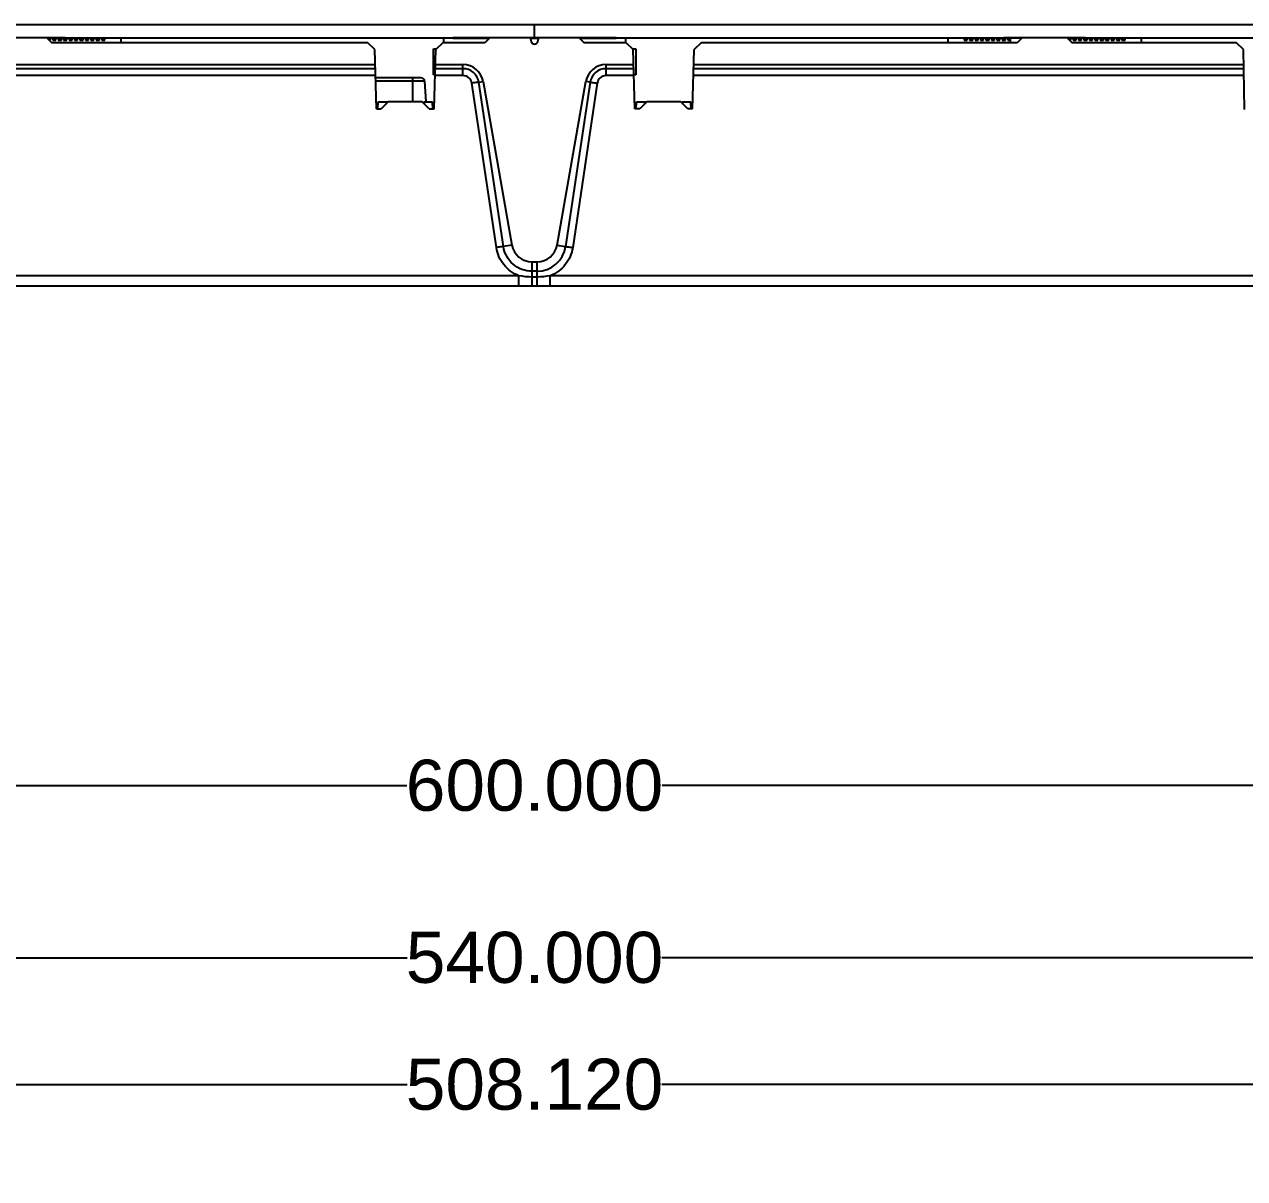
# Model space of a CAD drawing. Header units: millimetres. Extents: x 562 to 17351, y 2396 to 6995.
# Drawn here: x 1781 to 1960.4, y 3830.4 to 4000 of the extents above; entities that cross this region are included whole.
import ezdxf

# ---------------------------------------------------------------- set-up
doc = ezdxf.new("R2010")
doc.units = ezdxf.units.MM
doc.layers.add('02___PRT_ALL_AXES', color=7, linetype='Continuous')
doc.layers.add('DIM', color=4, linetype='Continuous')
doc.styles.get("Standard").update_dxf_attribs({"font": 'arial.ttf'})
doc.dimstyles.new('03', dxfattribs={"dimscale": 3, "dimtxt": 2.5, "dimasz": 2.5, "dimexe": 0.125, "dimexo": 0.0625, "dimgap": 0.09, "dimtad": 0, "dimdec": 3, "dimzin": 4, "dimdsep": 46, "dimtxsty": 'Standard', "dimblk": 'CLOSED', "dimcen": 0.09, "dimclrd": 2, "dimclre": 2, "dimclrt": 4, "dimazin": 1, "dimtp": 0.01, "dimtm": 0.01, "dimtfac": 1, "dimtdec": 3, "dimtofl": 0, "dimtmove": 0, "dimatfit": 3, "dimldrblk": 'CLOSED', "dimfxl": 1, "dimtolj": 1, "dimtzin": 4, "dimarcsym": 0})

# ---------------------------------------------------------------- blocks, each defined once
blk = doc.blocks.new('_CLOSED')
at = {"color": 0, "linetype": 'ByBlock'}
for p, q in [((0, 0), (-1, 0.167)), ((-1, 0.167), (-1, -0.167)), ((-1, -0.167), (0, 0)), ((-1, 0), (0, 0))]:
    blk.add_line(p, q, dxfattribs=at)
blk = doc.blocks.new('*D99')
at = {"layer": 'Defpoints', "color": 0, "transparency": 16777216}
for p in [(1556.03, 3888.16), (1556.03, 3830.36), (2156.03, 3830.36)]:
    blk.add_point(p, dxfattribs=at)
at = {"layer": 'DIM', "color": 2, "lineweight": -2, "transparency": 16777216}
for p, q in [((1556.03, 3830.55), (1556.03, 3888.54)), ((1563.53, 3888.16), (1837.27, 3888.16)), ((2148.53, 3888.16), (1874.79, 3888.16)), ((2156.03, 3830.55), (2156.03, 3888.54))]:
    blk.add_line(p, q, dxfattribs=at)
at = {"layer": 'DIM', "color": 2, "lineweight": -2, "transparency": 16777216, "xscale": 7.5, "yscale": 7.5, "zscale": 7.5, "rotation": 180}
blk.add_blockref('_CLOSED', (1556.03, 3888.16), dxfattribs=at)
at = {"layer": 'DIM', "color": 2, "lineweight": -2, "transparency": 16777216, "xscale": 7.5, "yscale": 7.5, "zscale": 7.5}
blk.add_blockref('_CLOSED', (2156.03, 3888.16), dxfattribs=at)
at = {"layer": 'DIM', "color": 4, "transparency": 16777216, "insert": (1856.03, 3888.16), "char_height": 7.5, "attachment_point": 5}
blk.add_mtext('\\A1;600.000', dxfattribs=at)
blk = doc.blocks.new('*D101')
at = {"layer": 'Defpoints', "color": 0, "transparency": 16777216}
for p in [(1586.03, 3862.87), (1586.03, 3810.36), (2126.03, 3810.36)]:
    blk.add_point(p, dxfattribs=at)
at = {"layer": 'DIM', "color": 2, "lineweight": -2, "transparency": 16777216}
for p, q in [((1586.03, 3810.55), (1586.03, 3863.24)), ((1593.53, 3862.87), (1837.29, 3862.87)), ((2118.53, 3862.87), (1874.77, 3862.87)), ((2126.03, 3810.55), (2126.03, 3863.24))]:
    blk.add_line(p, q, dxfattribs=at)
at = {"layer": 'DIM', "color": 2, "lineweight": -2, "transparency": 16777216, "xscale": 7.5, "yscale": 7.5, "zscale": 7.5, "rotation": 180}
blk.add_blockref('_CLOSED', (1586.03, 3862.87), dxfattribs=at)
at = {"layer": 'DIM', "color": 2, "lineweight": -2, "transparency": 16777216, "xscale": 7.5, "yscale": 7.5, "zscale": 7.5}
blk.add_blockref('_CLOSED', (2126.03, 3862.87), dxfattribs=at)
at = {"layer": 'DIM', "color": 4, "transparency": 16777216, "insert": (1856.03, 3862.87), "char_height": 7.5, "attachment_point": 5}
blk.add_mtext('\\A1;540.000', dxfattribs=at)
blk = doc.blocks.new('*D102')
at = {"layer": 'Defpoints', "color": 0, "transparency": 16777216}
for p in [(2110.09, 3844.23), (1601.97, 3810.36), (2110.09, 3810.36)]:
    blk.add_point(p, dxfattribs=at)
at = {"layer": 'DIM', "color": 2, "lineweight": -2, "transparency": 16777216}
for p, q in [((1601.97, 3810.55), (1601.97, 3844.6)), ((2110.09, 3810.55), (2110.09, 3844.6)), ((1609.47, 3844.23), (1837.29, 3844.23)), ((2102.59, 3844.23), (1874.77, 3844.23))]:
    blk.add_line(p, q, dxfattribs=at)
at = {"layer": 'DIM', "color": 2, "lineweight": -2, "transparency": 16777216, "xscale": 7.5, "yscale": 7.5, "zscale": 7.5, "rotation": 180}
blk.add_blockref('_CLOSED', (1601.97, 3844.23), dxfattribs=at)
at = {"layer": 'DIM', "color": 2, "lineweight": -2, "transparency": 16777216, "xscale": 7.5, "yscale": 7.5, "zscale": 7.5}
blk.add_blockref('_CLOSED', (2110.09, 3844.23), dxfattribs=at)
at = {"layer": 'DIM', "color": 4, "transparency": 16777216, "insert": (1856.03, 3844.23), "char_height": 7.5, "attachment_point": 5}
blk.add_mtext('\\A1;508.120', dxfattribs=at)

msp = doc.modelspace()

# ---------------------------------------------------------------- linework, layer by layer
at = {"color": 7, "linetype": 'Continuous'}
for p, q in [((1556.0301, 4000.0271), (2156.0301, 4000.0271)), ((1775.0301, 3998.1271), (1787.0301, 3998.1271)), ((1784.2801, 3998.1271), (1785.0801, 3997.3271)), ((1844.025, 3998.0271), (1784.3801, 3998.0271)), ((1784.7501, 3997.7771), (1784.7501, 3998.0271)), ((1784.9601, 3998.0271), (1784.8601, 3997.9271)), ((1784.8601, 3997.7271), (1784.8601, 3997.9271)), ((1785.0301, 3998.0271), (1785.0301, 3998.1271)), ((1831.5261, 3997.3271), (1785.0801, 3997.3271)), ((1785.2001, 3997.9271), (1785.1001, 3998.0271)), ((1785.2001, 3997.9271), (1785.2001, 3997.7271)), ((1785.2001, 3997.7271), (1785.6601, 3997.7271)), ((1785.3101, 3998.0271), (1785.3101, 3997.7271)), ((1785.3101, 3997.7771), (1785.5501, 3997.7771)), ((1785.5501, 3997.7271), (1785.5501, 3998.0271)), ((1785.7601, 3998.0271), (1785.6601, 3997.9271)), ((1785.6601, 3997.7271), (1785.6601, 3997.9271)), ((1786.0001, 3997.9271), (1785.9001, 3998.0271)), ((1786.0001, 3997.9271), (1786.0001, 3997.7271)), ((1786.0001, 3997.7271), (1786.4601, 3997.7271)), ((1786.1101, 3998.0271), (1786.1101, 3997.7271)), ((1786.1101, 3997.7771), (1786.3501, 3997.7771)), ((1786.3501, 3997.7271), (1786.3501, 3998.0271)), ((1786.5601, 3998.0271), (1786.4601, 3997.9271)), ((1786.4601, 3997.7271), (1786.4601, 3997.9271)), ((1786.8001, 3997.9271), (1786.7001, 3998.0271)), ((1786.8001, 3997.9271), (1786.8001, 3997.7271)), ((1786.8001, 3997.7271), (1787.2601, 3997.7271)), ((1786.9101, 3998.0271), (1786.9101, 3997.7271)), ((1786.9101, 3997.7771), (1787.1501, 3997.7771)), ((1787.0301, 3998.0271), (1787.0301, 3998.1271)), ((1787.1501, 3997.7271), (1787.1501, 3998.0271)), ((1787.3601, 3998.0271), (1787.2601, 3997.9271)), ((1787.2601, 3997.7271), (1787.2601, 3997.9271)), ((1787.6001, 3997.9271), (1787.5001, 3998.0271)), ((1787.6001, 3997.9271), (1787.6001, 3997.7271)), ((1787.6001, 3997.7271), (1788.0601, 3997.7271)), ((1787.7101, 3998.0271), (1787.7101, 3997.7271)), ((1787.7101, 3997.7771), (1787.9501, 3997.7771)), ((1787.9501, 3997.7271), (1787.9501, 3998.0271)), ((1788.1601, 3998.0271), (1788.0601, 3997.9271)), ((1788.0601, 3997.7271), (1788.0601, 3997.9271)), ((1788.4001, 3997.9271), (1788.3001, 3998.0271)), ((1788.4001, 3997.9271), (1788.4001, 3997.7271)), ((1788.4001, 3997.7271), (1788.8601, 3997.7271)), ((1788.5101, 3998.0271), (1788.5101, 3997.7271)), ((1788.5101, 3997.7771), (1788.7501, 3997.7771)), ((1788.7501, 3997.7271), (1788.7501, 3998.0271)), ((1788.9601, 3998.0271), (1788.8601, 3997.9271)), ((1788.8601, 3997.7271), (1788.8601, 3997.9271)), ((1789.2001, 3997.9271), (1789.1001, 3998.0271)), ((1789.2001, 3997.9271), (1789.2001, 3997.7271)), ((1789.2001, 3997.7271), (1789.6601, 3997.7271)), ((1789.3101, 3998.0271), (1789.3101, 3997.7271)), ((1789.3101, 3997.7771), (1789.5501, 3997.7771)), ((1789.5501, 3997.7271), (1789.5501, 3998.0271)), ((1789.7601, 3998.0271), (1789.6601, 3997.9271)), ((1789.6601, 3997.7271), (1789.6601, 3997.9271)), ((1790.0001, 3997.9271), (1789.9001, 3998.0271)), ((1790.0001, 3997.9271), (1790.0001, 3997.7271)), ((1790.0001, 3997.7271), (1790.4601, 3997.7271)), ((1790.1101, 3998.0271), (1790.1101, 3997.7271)), ((1790.1101, 3997.7771), (1790.3501, 3997.7771)), ((1790.3501, 3997.7271), (1790.3501, 3998.0271)), ((1790.5601, 3998.0271), (1790.4601, 3997.9271)), ((1790.4601, 3997.7271), (1790.4601, 3997.9271)), ((1790.8001, 3997.9271), (1790.7001, 3998.0271)), ((1790.8001, 3997.9271), (1790.8001, 3997.7271)), ((1790.8001, 3997.7271), (1791.2601, 3997.7271)), ((1790.9101, 3998.0271), (1790.9101, 3997.7271)), ((1790.9101, 3997.7771), (1791.1501, 3997.7771)), ((1791.1501, 3997.7271), (1791.1501, 3998.0271)), ((1791.3601, 3998.0271), (1791.2601, 3997.9271)), ((1791.2601, 3997.7271), (1791.2601, 3997.9271)), ((1791.6001, 3997.9271), (1791.5001, 3998.0271)), ((1791.6001, 3997.9271), (1791.6001, 3997.7271)), ((1791.6001, 3997.7271), (1792.0601, 3997.7271)), ((1791.7101, 3998.0271), (1791.7101, 3997.7271)), ((1791.7101, 3997.7771), (1791.9501, 3997.7771)), ((1791.9501, 3997.7271), (1791.9501, 3998.0271)), ((1792.1601, 3998.0271), (1792.0601, 3997.9271)), ((1792.0601, 3997.7271), (1792.0601, 3997.9271)), ((1792.4001, 3997.9271), (1792.3001, 3998.0271)), ((1792.4001, 3997.9271), (1792.4001, 3997.7271)), ((1792.4001, 3997.7271), (1792.8601, 3997.7271)), ((1792.5101, 3998.0271), (1792.5101, 3997.7271)), ((1792.5101, 3997.7771), (1792.7501, 3997.7771)), ((1792.7501, 3997.7271), (1792.7501, 3998.0271)), ((1792.9601, 3998.0271), (1792.8601, 3997.9271)), ((1792.8601, 3997.7271), (1792.8601, 3997.9271)), ((1795.2001, 3998.0271), (1795.2001, 3997.3271)), ((1832.5523, 3996.3274), (1831.5261, 3997.3271)), ((1842.5341, 3997.3271), (1841.508, 3996.3274)), ((1848.7301, 3997.3271), (1842.5341, 3997.3271)), ((1849.5301, 3998.1271), (1848.7301, 3997.3271)), ((1862.5301, 3998.1271), (1863.3301, 3997.3271)), ((1869.5261, 3997.3271), (1863.3301, 3997.3271)), ((1927.6801, 3998.0271), (1868.0353, 3998.0271)), ((1870.5523, 3996.3274), (1869.5261, 3997.3271)), ((1880.5341, 3997.3271), (1879.508, 3996.3274)), ((1926.9801, 3997.3271), (1880.5341, 3997.3271)), ((1916.8601, 3997.3271), (1916.8601, 3998.0271)), ((1919.2001, 3997.9271), (1919.1001, 3998.0271)), ((1919.2001, 3997.9271), (1919.2001, 3997.7271)), ((1919.2001, 3997.7271), (1919.6601, 3997.7271)), ((1919.3101, 3998.0271), (1919.3101, 3997.7271)), ((1919.3101, 3997.7771), (1919.5501, 3997.7771)), ((1919.5501, 3997.7271), (1919.5501, 3998.0271)), ((1919.7601, 3998.0271), (1919.6601, 3997.9271)), ((1919.6601, 3997.7271), (1919.6601, 3997.9271)), ((1920.0001, 3997.9271), (1919.9001, 3998.0271)), ((1920.0001, 3997.9271), (1920.0001, 3997.7271)), ((1920.0001, 3997.7271), (1920.4601, 3997.7271)), ((1920.1101, 3998.0271), (1920.1101, 3997.7271)), ((1920.1101, 3997.7771), (1920.3501, 3997.7771)), ((1920.3501, 3997.7271), (1920.3501, 3998.0271)), ((1920.5601, 3998.0271), (1920.4601, 3997.9271)), ((1920.4601, 3997.7271), (1920.4601, 3997.9271)), ((1920.8001, 3997.9271), (1920.7001, 3998.0271)), ((1920.8001, 3997.9271), (1920.8001, 3997.7271)), ((1920.8001, 3997.7271), (1921.2601, 3997.7271)), ((1920.9101, 3998.0271), (1920.9101, 3997.7271)), ((1920.9101, 3997.7771), (1921.1501, 3997.7771)), ((1921.1501, 3997.7271), (1921.1501, 3998.0271)), ((1921.3601, 3998.0271), (1921.2601, 3997.9271)), ((1921.2601, 3997.7271), (1921.2601, 3997.9271)), ((1921.6001, 3997.9271), (1921.5001, 3998.0271)), ((1921.6001, 3997.9271), (1921.6001, 3997.7271)), ((1921.6001, 3997.7271), (1922.0601, 3997.7271)), ((1921.7101, 3998.0271), (1921.7101, 3997.7271)), ((1921.7101, 3997.7771), (1921.9501, 3997.7771)), ((1921.9501, 3997.7271), (1921.9501, 3998.0271)), ((1922.1601, 3998.0271), (1922.0601, 3997.9271)), ((1922.0601, 3997.7271), (1922.0601, 3997.9271)), ((1922.4001, 3997.9271), (1922.3001, 3998.0271)), ((1922.4001, 3997.9271), (1922.4001, 3997.7271)), ((1922.4001, 3997.7271), (1922.8601, 3997.7271)), ((1922.5101, 3998.0271), (1922.5101, 3997.7271)), ((1922.5101, 3997.7771), (1922.7501, 3997.7771)), ((1922.7501, 3997.7271), (1922.7501, 3998.0271)), ((1922.9601, 3998.0271), (1922.8601, 3997.9271)), ((1922.8601, 3997.7271), (1922.8601, 3997.9271)), ((1923.2001, 3997.9271), (1923.1001, 3998.0271)), ((1923.2001, 3997.9271), (1923.2001, 3997.7271)), ((1923.2001, 3997.7271), (1923.6601, 3997.7271)), ((1923.3101, 3998.0271), (1923.3101, 3997.7271)), ((1923.3101, 3997.7771), (1923.5501, 3997.7771)), ((1923.5501, 3997.7271), (1923.5501, 3998.0271)), ((1923.7601, 3998.0271), (1923.6601, 3997.9271)), ((1923.6601, 3997.7271), (1923.6601, 3997.9271)), ((1924.0001, 3997.9271), (1923.9001, 3998.0271)), ((1924.0001, 3997.9271), (1924.0001, 3997.7271)), ((1924.0001, 3997.7271), (1924.4601, 3997.7271)), ((1924.1101, 3998.0271), (1924.1101, 3997.7271)), ((1924.1101, 3997.7771), (1924.3501, 3997.7771)), ((1924.3501, 3997.7271), (1924.3501, 3998.0271)), ((1924.5601, 3998.0271), (1924.4601, 3997.9271)), ((1924.4601, 3997.7271), (1924.4601, 3997.9271)), ((1924.8001, 3997.9271), (1924.7001, 3998.0271)), ((1924.8001, 3997.9271), (1924.8001, 3997.7271)), ((1924.8001, 3997.7271), (1925.2601, 3997.7271)), ((1924.9101, 3998.0271), (1924.9101, 3997.7271)), ((1924.9101, 3997.7771), (1925.1501, 3997.7771)), ((1925.0301, 3998.1271), (1937.0301, 3998.1271)), ((1925.0301, 3998.0271), (1925.0301, 3998.1271)), ((1925.1501, 3997.7271), (1925.1501, 3998.0271)), ((1925.3601, 3998.0271), (1925.2601, 3997.9271)), ((1925.2601, 3997.7271), (1925.2601, 3997.9271)), ((1925.6001, 3997.9271), (1925.5001, 3998.0271)), ((1925.6001, 3997.9271), (1925.6001, 3997.7271)), ((1925.6001, 3997.7271), (1926.0301, 3997.7271)), ((1925.7101, 3998.0271), (1925.7101, 3997.7271)), ((1925.7101, 3997.7771), (1925.9501, 3997.7771)), ((1925.9501, 3997.7271), (1925.9501, 3998.0271)), ((1927.7801, 3998.1271), (1926.9801, 3997.3271)), ((1927.0301, 3998.0271), (1927.0301, 3998.1271)), ((1934.2801, 3998.1271), (1935.0801, 3997.3271)), ((1994.025, 3998.0271), (1934.3801, 3998.0271)), ((1934.7501, 3997.7771), (1934.7501, 3998.0271)), ((1934.9601, 3998.0271), (1934.8601, 3997.9271)), ((1934.8601, 3997.7271), (1934.8601, 3997.9271)), ((1935.0301, 3998.0271), (1935.0301, 3998.1271)), ((1959.2561, 3997.3271), (1935.0801, 3997.3271)), ((1935.2001, 3997.9271), (1935.1001, 3998.0271)), ((1935.2001, 3997.9271), (1935.2001, 3997.7271)), ((1935.2001, 3997.7271), (1935.6601, 3997.7271)), ((1935.3101, 3998.0271), (1935.3101, 3997.7271)), ((1935.3101, 3997.7771), (1935.5501, 3997.7771)), ((1935.5501, 3997.7271), (1935.5501, 3998.0271)), ((1935.7601, 3998.0271), (1935.6601, 3997.9271)), ((1935.6601, 3997.7271), (1935.6601, 3997.9271)), ((1936.0001, 3997.9271), (1935.9001, 3998.0271)), ((1936.0001, 3997.9271), (1936.0001, 3997.7271)), ((1936.0001, 3997.7271), (1936.4601, 3997.7271)), ((1936.1101, 3998.0271), (1936.1101, 3997.7271)), ((1936.1101, 3997.7771), (1936.3501, 3997.7771)), ((1936.3501, 3997.7271), (1936.3501, 3998.0271)), ((1936.5601, 3998.0271), (1936.4601, 3997.9271)), ((1936.4601, 3997.7271), (1936.4601, 3997.9271)), ((1936.8001, 3997.9271), (1936.7001, 3998.0271)), ((1936.8001, 3997.9271), (1936.8001, 3997.7271)), ((1936.8001, 3997.7271), (1937.2601, 3997.7271)), ((1936.9101, 3998.0271), (1936.9101, 3997.7271)), ((1936.9101, 3997.7771), (1937.1501, 3997.7771)), ((1937.0301, 3998.0271), (1937.0301, 3998.1271)), ((1937.1501, 3997.7271), (1937.1501, 3998.0271)), ((1937.3601, 3998.0271), (1937.2601, 3997.9271)), ((1937.2601, 3997.7271), (1937.2601, 3997.9271)), ((1937.6001, 3997.9271), (1937.5001, 3998.0271)), ((1937.6001, 3997.9271), (1937.6001, 3997.7271)), ((1937.6001, 3997.7271), (1938.0601, 3997.7271)), ((1937.7101, 3998.0271), (1937.7101, 3997.7271)), ((1937.7101, 3997.7771), (1937.9501, 3997.7771)), ((1937.9501, 3997.7271), (1937.9501, 3998.0271)), ((1938.1601, 3998.0271), (1938.0601, 3997.9271)), ((1938.0601, 3997.7271), (1938.0601, 3997.9271)), ((1938.4001, 3997.9271), (1938.3001, 3998.0271)), ((1938.4001, 3997.9271), (1938.4001, 3997.7271)), ((1938.4001, 3997.7271), (1938.8601, 3997.7271)), ((1938.5101, 3998.0271), (1938.5101, 3997.7271)), ((1938.5101, 3997.7771), (1938.7501, 3997.7771)), ((1938.7501, 3997.7271), (1938.7501, 3998.0271)), ((1938.9601, 3998.0271), (1938.8601, 3997.9271)), ((1938.8601, 3997.7271), (1938.8601, 3997.9271)), ((1939.2001, 3997.9271), (1939.1001, 3998.0271)), ((1939.2001, 3997.9271), (1939.2001, 3997.7271)), ((1939.2001, 3997.7271), (1939.6601, 3997.7271)), ((1939.3101, 3998.0271), (1939.3101, 3997.7271)), ((1939.3101, 3997.7771), (1939.5501, 3997.7771)), ((1939.5501, 3997.7271), (1939.5501, 3998.0271)), ((1939.7601, 3998.0271), (1939.6601, 3997.9271)), ((1939.6601, 3997.7271), (1939.6601, 3997.9271)), ((1940.0001, 3997.9271), (1939.9001, 3998.0271)), ((1940.0001, 3997.9271), (1940.0001, 3997.7271)), ((1940.0001, 3997.7271), (1940.4601, 3997.7271)), ((1940.1101, 3998.0271), (1940.1101, 3997.7271)), ((1940.1101, 3997.7771), (1940.3501, 3997.7771)), ((1940.3501, 3997.7271), (1940.3501, 3998.0271)), ((1940.5601, 3998.0271), (1940.4601, 3997.9271)), ((1940.4601, 3997.7271), (1940.4601, 3997.9271)), ((1940.8001, 3997.9271), (1940.7001, 3998.0271)), ((1940.8001, 3997.9271), (1940.8001, 3997.7271)), ((1940.8001, 3997.7271), (1941.2601, 3997.7271)), ((1940.9101, 3998.0271), (1940.9101, 3997.7271)), ((1940.9101, 3997.7771), (1941.1501, 3997.7771)), ((1941.1501, 3997.7271), (1941.1501, 3998.0271)), ((1941.3601, 3998.0271), (1941.2601, 3997.9271)), ((1941.2601, 3997.7271), (1941.2601, 3997.9271)), ((1941.6001, 3997.9271), (1941.5001, 3998.0271)), ((1941.6001, 3997.9271), (1941.6001, 3997.7271)), ((1941.6001, 3997.7271), (1942.0601, 3997.7271)), ((1941.7101, 3998.0271), (1941.7101, 3997.7271)), ((1941.7101, 3997.7771), (1941.9501, 3997.7771)), ((1941.9501, 3997.7271), (1941.9501, 3998.0271)), ((1942.1601, 3998.0271), (1942.0601, 3997.9271)), ((1942.0601, 3997.7271), (1942.0601, 3997.9271)), ((1942.4001, 3997.9271), (1942.3001, 3998.0271)), ((1942.4001, 3997.9271), (1942.4001, 3997.7271)), ((1942.4001, 3997.7271), (1942.8601, 3997.7271)), ((1942.5101, 3998.0271), (1942.5101, 3997.7271)), ((1942.5101, 3997.7771), (1942.7501, 3997.7771)), ((1942.7501, 3997.7271), (1942.7501, 3998.0271)), ((1942.9601, 3998.0271), (1942.8601, 3997.9271)), ((1942.8601, 3997.7271), (1942.8601, 3997.9271)), ((1945.2001, 3998.0271), (1945.2001, 3997.3271)), ((1960.2735, 3996.3272), (1959.2561, 3997.3271)), ((1832.7801, 3987.6271), (1832.5523, 3996.3274)), ((1841.1551, 3992.6271), (1841.1551, 3996.4271)), ((1841.1552, 3996.4271), (1841.6103, 3996.4271)), ((1841.2801, 3987.6271), (1841.508, 3996.3274)), ((1870.45, 3996.4271), (1870.9051, 3996.4271)), ((1870.7801, 3987.6271), (1870.5523, 3996.3274)), ((1870.9051, 3996.4271), (1870.9051, 3992.6271)), ((1879.2801, 3987.6271), (1879.508, 3996.3274)), ((1960.4272, 3987.5223), (1960.2735, 3996.3272)), ((1686.5474, 3994.1271), (1832.6099, 3994.1271)), ((1832.6257, 3993.5233), (1686.5474, 3993.5233)), ((1845.5128, 3993.5233), (1841.4345, 3993.5233)), ((1841.4503, 3994.1271), (1845.5128, 3994.1271)), ((1845.5128, 3992.5019), (1845.5128, 3994.1271)), ((1866.5474, 3992.5019), (1866.5474, 3994.1271)), ((1866.5474, 3994.1271), (1870.6099, 3994.1271)), ((1870.6257, 3993.5233), (1866.5474, 3993.5233)), ((1960.3225, 3993.5233), (1879.4345, 3993.5233)), ((1879.4503, 3994.1271), (1960.3119, 3994.1271)), ((1832.6525, 3992.5019), (1686.5474, 3992.5019)), ((1839.3767, 3992.1771), (1832.661, 3992.1771)), ((1839.876, 3991.7032), (1832.6734, 3991.7032)), ((1838.1551, 3988.6271), (1838.1551, 3992.1771)), ((1839.876, 3991.7032), (1840.0367, 3988.6379)), ((1841.4111, 3992.6271), (1841.1552, 3992.6271)), ((1845.5128, 3992.5019), (1841.4078, 3992.5019)), ((1847.8441, 3991.5381), (1848.4673, 3991.648)), ((1848.4673, 3991.648), (1852.7065, 3967.6061)), ((1859.3538, 3967.6061), (1863.593, 3991.648)), ((1864.2162, 3991.5381), (1863.593, 3991.648)), ((1870.6525, 3992.5019), (1866.5474, 3992.5019)), ((1870.9051, 3992.6271), (1870.6492, 3992.6271)), ((1960.3403, 3992.5019), (1879.4078, 3992.5019)), ((1850.416, 3967.2415), (1846.7996, 3991.3932)), ((1851.4605, 3967.3864), (1847.8441, 3991.5381)), ((1864.2162, 3991.5381), (1860.5998, 3967.3864)), ((1865.2607, 3991.3932), (1861.6443, 3967.2415)), ((1833.0308, 3988.6271), (1834.5301, 3988.6271)), ((1834.5301, 3988.6267), (1833.504, 3987.6271)), ((1834.2302, 3988.6271), (1834.2225, 3988.327)), ((1839.5298, 3988.6271), (1834.5305, 3988.6271)), ((1840.5563, 3987.6271), (1839.5301, 3988.6267)), ((1839.7388, 3988.6271), (1841.0294, 3988.6271)), ((1839.8378, 3988.327), (1839.83, 3988.6271)), ((1871.0308, 3988.6271), (1872.5301, 3988.6271)), ((1872.5301, 3988.6267), (1871.504, 3987.6271)), ((1872.2302, 3988.6271), (1872.2225, 3988.327)), ((1877.5298, 3988.6271), (1872.5305, 3988.6271)), ((1878.5563, 3987.6271), (1877.5301, 3988.6267)), ((1877.7388, 3988.6271), (1879.0294, 3988.6271)), ((1877.8378, 3988.327), (1877.83, 3988.6271)), ((1832.7801, 3987.6271), (1833.504, 3987.6271)), ((1840.5563, 3987.6271), (1841.2801, 3987.6271)), ((1871.504, 3987.6271), (1870.7801, 3987.6271)), ((1879.2801, 3987.6271), (1878.5563, 3987.6271)), ((1852.7065, 3967.6061), (1851.4605, 3967.3864)), ((1859.3538, 3967.6061), (1860.5998, 3967.3864)), ((1855.6609, 3961.6271), (1855.6609, 3965.1271)), ((1855.6609, 3965.1271), (1856.3994, 3965.1271)), ((1856.3994, 3961.6271), (1856.3994, 3965.1271)), ((1853.726, 3963.0878), (1601.4827, 3963.0878)), ((1853.726, 3961.6271), (1853.726, 3963.0878)), ((1856.3994, 3963.7435), (1855.6609, 3963.7435)), ((1856.3994, 3962.905), (1855.6609, 3962.905)), ((1858.3342, 3961.6271), (1858.3342, 3963.0878)), ((2110.5776, 3963.0878), (1858.3342, 3963.0878)), ((1557.3629, 3961.6271), (2154.6973, 3961.6271))]:
    msp.add_line(p, q, dxfattribs=at)
for centre, radius, start, end in [((1845.5128, 3991.1271), 3, 10, 90), ((1866.5474, 3991.1271), 3, 90, 170), ((1839.3767, 3991.6771), 0.5, 3, 90), ((1855.6609, 3968.1271), 3, 190, 270), ((1856.3994, 3968.1271), 3, 270, 350), ((1856.3988, 3967.9872), 4.2437, 270.007902, 351.861559)]:
    msp.add_arc(centre, radius, start, end, dxfattribs=at)
for points, knots in [([(1847.8441, 3991.5381), (1847.7574, 3992.0746), (1847.1809, 3993.12), (1846.0569, 3993.5233), (1845.5128, 3993.5233)], [0, 0, 0, 0, 0.49971084, 1, 1, 1, 1]), ([(1866.5474, 3993.5233), (1866.0039, 3993.5233), (1864.88, 3993.1206), (1864.303, 3992.0752), (1864.2162, 3991.5381)], [0, 0, 0, 0, 0.49972708, 1, 1, 1, 1]), ([(1846.7996, 3991.3932), (1846.7549, 3991.6917), (1846.4395, 3992.2759), (1845.815, 3992.5019), (1845.5128, 3992.5019)], [0, 0, 0, 0, 0.49967026, 1, 1, 1, 1]), ([(1866.5474, 3992.5019), (1866.2456, 3992.5019), (1865.6212, 3992.2762), (1865.3055, 3991.692), (1865.2607, 3991.3932)], [0, 0, 0, 0, 0.49975926, 1, 1, 1, 1]), ([(1847.8441, 3991.5381), (1847.7693, 3991.5289), (1847.4207, 3991.484), (1847.0727, 3991.4341), (1846.7996, 3991.3932)], [0, 0, 0, 0, 0.21436033, 1, 1, 1, 1]), ([(1864.2162, 3991.5381), (1864.2909, 3991.5289), (1864.6396, 3991.484), (1864.9876, 3991.4341), (1865.2607, 3991.3932)], [0, 0, 0, 0, 0.21436033, 1, 1, 1, 1]), ([(1851.4605, 3967.3864), (1851.3857, 3967.3772), (1851.0371, 3967.3323), (1850.6891, 3967.2824), (1850.416, 3967.2415)], [0, 0, 0, 0, 0.21436033, 1, 1, 1, 1]), ([(1853.726, 3963.0878), (1852.8724, 3963.4224), (1851.315, 3964.5628), (1850.5517, 3966.3354), (1850.416, 3967.2415)], [0, 0, 0, 0, 0.50020069, 1, 1, 1, 1]), ([(1855.6609, 3963.7435), (1855.1577, 3963.7436), (1854.1427, 3963.9262), (1852.82, 3964.7141), (1851.8553, 3965.9121), (1851.5317, 3966.8895), (1851.4605, 3967.3864)], [0, 0, 0, 0, 0.2503281, 0.50038971, 0.75027052, 1, 1, 1, 1]), ([(1861.6443, 3967.2415), (1861.5085, 3966.3348), (1860.7447, 3964.5622), (1859.1873, 3963.4221), (1858.3342, 3963.0878)], [0, 0, 0, 0, 0.50014775, 1, 1, 1, 1]), ([(1860.5998, 3967.3864), (1860.6745, 3967.3772), (1861.0232, 3967.3323), (1861.3712, 3967.2824), (1861.6443, 3967.2415)], [0, 0, 0, 0, 0.21436033, 1, 1, 1, 1])]:
    msp.add_open_spline(points, degree=3, knots=knots, dxfattribs=at)
for points in [[(1855.6609, 3962.905), (1855.0131, 3962.905), (1854.3634, 3962.9718), (1853.726, 3963.0878)], [(1858.3342, 3963.0878), (1857.6969, 3962.9718), (1857.0472, 3962.905), (1856.3994, 3962.905)]]:
    msp.add_open_spline(points, degree=3, dxfattribs=at)
at = {"layer": '02___PRT_ALL_AXES', "color": 7, "linetype": 'Continuous'}
for p, q in [((1856.0301, 3998.0271), (1856.0301, 4000.0271)), ((1842.6551, 3998.0271), (1842.6551, 3997.3271)), ((1844.025, 3998.0271), (1844.025, 3998.1271)), ((1844.025, 3998.1271), (1868.0353, 3998.1271)), ((1844.025, 3998.0271), (1849.4301, 3998.0271)), ((1845.525, 3998.0271), (1845.525, 3998.1271)), ((1855.3785, 3998.1271), (1855.5472, 3997.4976)), ((1855.3785, 3998.0271), (1856.6817, 3998.0271)), ((1856.5131, 3997.4976), (1856.6817, 3998.1271)), ((1862.6301, 3998.0271), (1868.0353, 3998.0271)), ((1866.5353, 3998.0271), (1866.5353, 3998.1271)), ((1868.0353, 3998.0271), (1868.0353, 3998.1271)), ((1869.4051, 3998.0271), (1869.4051, 3997.3271)), ((1926.0301, 3997.3271), (1926.0301, 3998.0271)), ((1832.995, 3987.6196), (1833.0301, 3988.6271)), ((1841.0644, 3987.6448), (1841.0301, 3988.6271)), ((1870.9958, 3987.6448), (1871.0301, 3988.6271)), ((1879.0653, 3987.6196), (1879.0301, 3988.6271))]:
    msp.add_line(p, q, dxfattribs=at)
msp.add_arc((1856.0301, 3997.6271), 0.5, 195, 345, dxfattribs=at)

# ---------------------------------------------------------------- dimensions: what is measured, and where the dimension line sits
at = {"layer": 'DIM'}
for base, p1, p2, picture, middle in [((1556.0301, 3888.1601), (2156.0301, 3830.3588), (1556.0301, 3830.3588), '*D99', (1856.0301, 3888.1601)), ((1586.0301, 3862.8691), (2126.0301, 3810.3588), (1586.0301, 3810.3588), '*D101', (1856.0301, 3862.8691)), ((2110.0901, 3844.2273), (1601.9701, 3810.3588), (2110.0901, 3810.3588), '*D102', (1856.0301, 3844.2273))]:
    dim = msp.add_linear_dim(base=base, p1=p1, p2=p2, dimstyle='03', override={"dimtxsty": 'Standard'}, dxfattribs=at)
    dim.commit()
    dim.dimension.update_dxf_attribs({"geometry": picture, "text_midpoint": middle})

doc.saveas('drawing.dxf')
